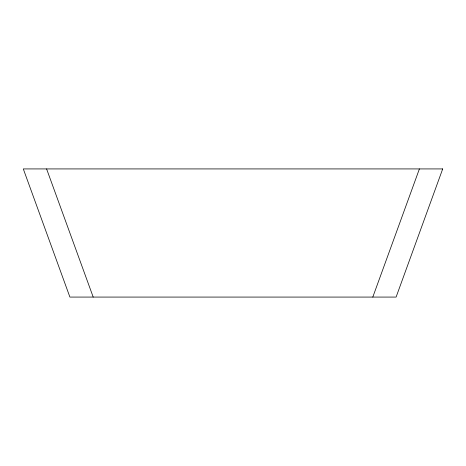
<?xml version="1.0" encoding="UTF-8"?>
<svg xmlns="http://www.w3.org/2000/svg" width="466" height="466" viewBox="0 0 466 466"><rect width="100%" height="100%" fill="white"/><g stroke="black" fill="none" stroke-linecap="round" stroke-linejoin="round"><path stroke-width="0.7" d="M372.8 297.075L419.4 168.925M46.6 168.925L93.2 297.075M442.7 168.925L396.1 297.075L69.9 297.075L23.3 168.925L442.7 168.925"/></g></svg>
